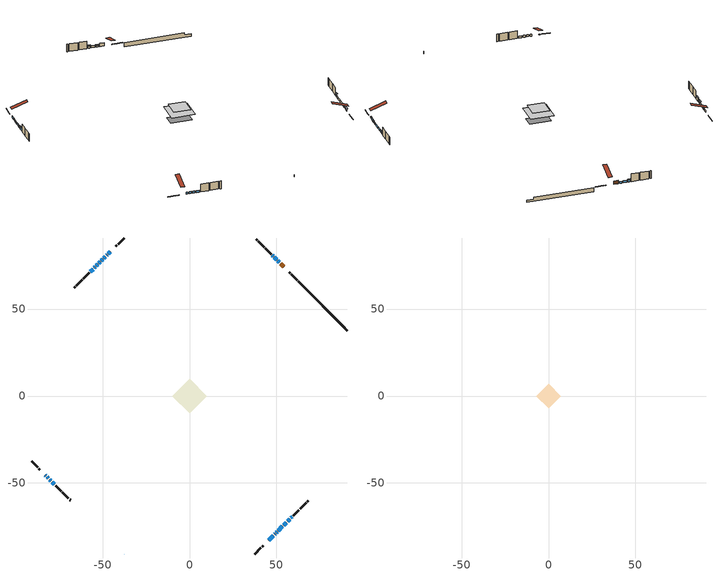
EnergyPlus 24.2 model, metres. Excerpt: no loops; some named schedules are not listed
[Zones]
conditioned space
 floor adiabatic (AdiabaticFloorConstruction): -9.98,0 0,9.98 9.98,0 0,-9.98 z2.7
 floor foundation (Slab1 construction): -7.06,2.15 -2.15,7.06 7.06,-2.15 2.15,-7.06 z-2.42
 wall outside (RimJoist1 construction): 37.64,-90.88 41.11,-87.42 / -90.88,-37.64 -87.42,-41.11 / -37.64,90.88 -41.11,87.42 / 61.99,66.54 58.53,70 z0.26:0.56
 wall outside (RimJoist3 construction): 41.77,-86.76 42.32,-86.2 / -86.76,-41.77 -86.2,-42.32 / -41.77,86.76 -42.32,86.2 / 57.87,70.66 57.31,71.21 z0.26:0.56
 wall outside (AdiabaticWallConstruction 1): 54.19,74.33 52.36,76.16 z0.26:2.29
 wall outside (AdiabaticWallConstruction): 45.44,-83.08 48.25,-80.28 / 48.9,-79.62 49.34,-79.19 / 49.99,-78.53 50.47,-78.05 / -45.44,83.08 -46.59,81.93 / -47.25,81.28 -47.68,80.84 / -48.34,80.19 -49.2,79.32 / 51.13,-77.4 53.49,-75.04 / -83.08,-45.44 -82.59,-45.93 / -81.94,-46.59 -81.13,-47.4 / -49.86,78.67 -50.67,77.86 / -51.32,77.2 -52.13,76.39 / -80.47,-48.05 -79.66,-48.86 / 54.14,-74.38 55.76,-72.77 / 56.42,-72.11 57.71,-70.82 / 50.19,78.34 48.84,79.68 / -79.01,-49.52 -77.66,-50.86 / -52.79,75.74 -53.65,74.87 / -54.31,74.22 -54.85,73.68 / -37.65,-90.88 -37.44,-90.88 z0.26:1.48; 51.71,76.82 50.84,77.68 z0.26:1.18; 48.18,80.34 47.54,80.99 / 58.37,-70.16 59.01,-69.51 z0.26:1.79; -55.5,73.02 -57.12,71.41 z0.26:2.09
 wall outside (Wall1 construction): 59.67,-68.86 62.95,-65.58 / -77,-51.52 -73.73,-54.8 / -57.78,70.75 -61.05,67.47 / 46.88,81.64 43.6,84.92 z0.26:5.14
 wall outside (Wall2 construction): 63.6,-64.92 67.03,-61.49 / -73.07,-55.45 -69.64,-58.88 / -61.71,66.82 -65.14,63.39 / 42.95,85.58 39.52,89.01 z0.26:5.14
 wall outside (Wall3 construction): 67.69,-60.84 68.25,-60.28 / -68.99,-59.54 -68.43,-60.1 / -65.79,62.73 -66.35,62.17 / 38.86,89.66 38.3,90.22 z0.26:5.14
 wall foundation (FoundationWall1 construction): 62.65,65.88,-2.42 62.65,65.88,0.26 88.06,40.47,0.26 88.06,40.47,-0.9 90.88,37.64,-0.9 90.88,37.64,-2.42
 window (WindowConstruction): 45.44,-83.08 48.25,-80.28 z0.26:1.48
 window (WindowConstruction 17): 48.9,-79.62 49.33,-79.19 z0.26:1.48
 window (WindowConstruction 18): 49.99,-78.53 50.47,-78.05 z0.26:1.48
 window (WindowConstruction 19): -45.44,83.08 -46.59,81.93 z0.26:1.48
 window (WindowConstruction 20): -47.25,81.28 -47.68,80.84 z0.26:1.48
 window (WindowConstruction 7): -48.34,80.19 -49.2,79.32 z0.26:1.48
 window (WindowConstruction 8): 51.13,-77.4 53.49,-75.04 z0.26:1.48
 window (WindowConstruction 9): -83.08,-45.44 -82.6,-45.93 z0.26:1.48
 window (WindowConstruction 10): -81.94,-46.59 -81.13,-47.39 z0.26:1.48
 window (WindowConstruction 11): -49.86,78.67 -50.67,77.86 z0.26:1.48
 window (WindowConstruction 12): -51.32,77.2 -52.13,76.39 z0.26:1.48
 window (WindowConstruction 13): -80.47,-48.05 -79.67,-48.86 z0.26:1.48
 window (WindowConstruction 14): 54.14,-74.38 55.76,-72.77 z0.26:1.48
 window (WindowConstruction 15): 56.42,-72.11 57.71,-70.82 z0.26:1.48
 window (WindowConstruction 1): 51.71,76.82 50.84,77.68 z0.26:1.17
 window (WindowConstruction 21): 50.19,78.34 48.84,79.68 z0.26:1.48
 window (WindowConstruction 22): -79.01,-49.52 -77.66,-50.86 z0.26:1.48
 window (WindowConstruction 2): 48.18,80.34 47.54,80.99 z0.26:1.78
 window (WindowConstruction 3): -52.79,75.74 -53.65,74.88 z0.26:1.48
 window (WindowConstruction 4): -54.31,74.22 -54.85,73.68 z0.26:1.48
 window (WindowConstruction 5): 58.37,-70.16 59.01,-69.51 z0.26:1.78
 window (WindowConstruction 6): -55.5,73.02 -57.12,71.41 z0.26:2.09
 window (WindowConstruction 16): -37.64,-90.88 -37.44,-90.88 z0.26:1.48
 door (Door): 54.19,74.34 52.36,76.16 z0.26:2.29
 ceiling adiabatic (AdiabaticFloorConstruction): 0,-9.98 9.98,0 0,9.98 -9.98,0 z2.7
attic - vented
 floor to conditioned space (Floor1 construction Reversed): -7.05,0 0,7.05 7.05,0 0,-7.05 z5.14
 roof outside (Roof1 construction): 44.79,-83.74,5.14 37.92,-76.87,8.38 36.11,-78.68,8.38 42.98,-85.55,5.14; -83.74,-44.79,5.14 -76.87,-37.92,8.38 -78.68,-36.11,8.38 -85.55,-42.98,5.14; -44.79,83.74,5.14 -37.92,76.87,8.38 -36.11,78.68,8.38 -42.98,85.55,5.14; 54.85,73.68,5.14 47.98,66.81,8.38 49.79,65,8.38 56.66,71.87,5.14
shading: 48.46,-80.07 45.23,-83.29 45.66,-83.72 48.89,-80.5 z1.78; 50.63,77.89 51.92,76.61 52.35,77.04 51.06,78.32 z1.47; 47.33,81.2 48.4,80.13 48.83,80.56 47.76,81.63 z2.08; -53.86,74.66 -52.58,75.95 -53.01,76.38 -54.29,75.1 z1.78; -55.06,73.47 -54.1,74.43 -54.53,74.86 -55.49,73.9 z1.78; 59.22,-69.3 58.16,-70.37 58.59,-70.8 59.66,-69.73 z2.08; -57.33,71.2 -55.29,73.23 -55.72,73.67 -57.76,71.63 z2.39
[Building]
Building 1: Terrain=Suburbs
[Site:Location]
Edmonton Intl AP_AB: Latitude {deg}=53.31; Longitude {deg}=-113.58; Time Zone {hr}=-7; Elevation {m}=723; Keep Site Location Information=Yes
[Site:GroundTemperature:Shallow]
-1.56185, -3.61833, -3.78302, -2.80711, 1.11059, 5.01004, 8.39065, 10.5322, 10.7141, 8.97234, 5.67794, 1.89811
[Site:WaterMainsTemperature]
Calculation Method=Schedule; Temperature Schedule=mains temperature schedule
[Material] Roughness=Rough; Thermal Absorptance=0.9
Name | Thickness {m} | Conductivity {W/m-K} | Density {kg/m3} | Specific Heat {J/kg-K} | Solar Absorptance | Visible Absorptance
asphalt or fiberglass shingles | 0.00635 | 0.162714 | 1121.4 | 1465.45 | 0.4 | 0.4
ceiling loosefill ins | 0.254 | 0.0480833 | 16.02 | 1046.75 | 0.7 | 0.7
ceiling stud and cavity | 0.1397 | 0.150831 | 65.682 | 1177.47 | 0.7 | 0.7
concrete 4.0 in. | 0.1016 | 1.803125 | 2242.8 | 837.4 | 0.7 | 0.7
concrete 8.0 in. | 0.2032 | 1.803125 | 2242.8 | 837.4 | 0.7 | 0.7
door material | 0.04445 | 0.053851 | 512.64 | 1214.23 | 0.7 | 0.7
exterior vertical ins | 0.0321948 | 0.029427 | 32.04 | 1214.23 | 0.7 | 0.7
floor covering | 0.0127 | 0.0433444 | 54.468 | 1339.84 | 0.6 | 0.6
floor rigid ins; wall rigid ins 1 | 0.512978 | 0.029427 | 32.04 | 1214.23 | 0.7 | 0.7
floor stud and cavity | 0.1397 | 1.75129 | 37.0049 | 1207.88 | 0.7 | 0.7
furniture material conditioned space 1 | 0.1524 | 0.115458 | 640.8 | 1214.23 | 0.6 | 0.6
gypsum board | 0.0127 | 0.160291 | 801 | 837.4 | 0.6 | 0.6
gypsum board 1 | 0.0127 | 0.160291 | 801 | 837.4 | 0.7 | 0.7
osb sheathing 0.5 in. | 0.0127 | 0.115458 | 512.64 | 1214.23 | 0.7 | 0.7
osb sheathing 0.75 in. | 0.01905 | 0.115458 | 512.64 | 1214.23 | 0.7 | 0.7
osb sheathing 2.0 in. | 0.0508 | 0.115458 | 512.64 | 1214.23 | 0.7 | 0.7
rim joist rigid ins; wall rigid ins | 0.051816 | 0.029427 | 32.04 | 1214.23 | 0.7 | 0.7
rim joist stud and cavity | 0.0508 | 0.041239 | 125.044 | 1163.47 | 0.6 | 0.6
rim joist stud and cavity 1 | 0.0508 | 0.042578 | 125.044 | 1163.47 | 0.6 | 0.6
wall stud and cavity | 0.1397 | 0.217369 | 139.0536 | 1170.24 | 0.7 | 0.7
wall stud and cavity 1 | 0.1397 | 0.209339 | 139.0536 | 1170.24 | 0.7 | 0.7
wall stud and cavity 2 | 0.1397 | 0.0789436 | 139.0536 | 1170.24 | 0.7 | 0.7
wall stud and cavity 3 | 0.0889 | 0.380278 | 52.3479 | 1209.89 | 0.7 | 0.7
wall stud and cavity 4 | 0.0889 | 0.391764 | 83.0341 | 1211.67 | 0.7 | 0.7
wood siding | 0.0254 | 0.102417 | 544.68 | 1172.36 | 0.4 | 0.4
wood siding 1; wood siding 2; wood siding 3 | 0.0254 | 0.102417 | 544.68 | 1172.36 | 0.7 | 0.7
[WindowMaterial:SimpleGlazingSystem]
Name | U-Factor {W/m2-K} | Solar Heat Gain Coefficient
WindowMaterial | 1.46152 | 0.53
WindowMaterial 1 | 1.56372 | 0.49
WindowMaterial 10 | 1.56031 | 0.49
WindowMaterial 11 | 1.43767 | 0.54
WindowMaterial 12 | 1.71021 | 0.45
WindowMaterial 13 | 2.08723 | 0.48
WindowMaterial 14 | 2.00093 | 0.54
WindowMaterial 15 | 2.17922 | 0.42
WindowMaterial 16 | 1.93733 | 0.59
WindowMaterial 17 | 2.0543 | 0.51
WindowMaterial 18 | 2.07588 | 0.51
WindowMaterial 2 | 1.53703 | 0.5
WindowMaterial 3 | 1.516026 | 0.51
WindowMaterial 4 | 1.60176 | 0.47
WindowMaterial 5 | 1.428017 | 0.56
WindowMaterial 6 | 1.39736 | 0.56
WindowMaterial 7 | 1.40417 | 0.55
WindowMaterial 8 | 1.60233 | 0.49
WindowMaterial 9 | 1.44335 | 0.55
[Construction]
AdiabaticFloorConstruction: floor stud and cavity, floor rigid ins, osb sheathing 0.75 in., floor covering
AdiabaticWallConstruction: wood siding 2, wall rigid ins 1, wall stud and cavity 3, gypsum board
AdiabaticWallConstruction 1: wood siding 3, wall rigid ins 1, wall stud and cavity 3, gypsum board
Door: door material
Floor1 construction Reversed: gypsum board, ceiling stud and cavity, ceiling loosefill ins
FoundationWall1 construction: concrete 8.0 in., gypsum board 1
furniture construction conditioned space 1: furniture material conditioned space 1
PartitionWallConstruction: gypsum board, wall stud and cavity 4, gypsum board
RimJoist1 construction: wood siding 1, rim joist rigid ins, osb sheathing 2.0 in., rim joist stud and cavity
RimJoist3 construction: wood siding 1, rim joist rigid ins, osb sheathing 2.0 in., rim joist stud and cavity 1
Roof1 construction: asphalt or fiberglass shingles
Slab1 construction: concrete 4.0 in.
Wall1 construction: wood siding, wall rigid ins, osb sheathing 0.5 in., wall stud and cavity, gypsum board
Wall2 construction: wood siding, wall rigid ins, osb sheathing 0.5 in., wall stud and cavity 1, gypsum board
Wall3 construction: wood siding, osb sheathing 0.5 in., wall stud and cavity 2, gypsum board
WindowConstruction: WindowMaterial
WindowConstruction 1: WindowMaterial 1
WindowConstruction 10; WindowConstruction 12: WindowMaterial 9
WindowConstruction 11; WindowConstruction 13: WindowMaterial 10
WindowConstruction 14: WindowMaterial 11
WindowConstruction 15: WindowMaterial 12
WindowConstruction 16: WindowMaterial 13
WindowConstruction 17: WindowMaterial 14
WindowConstruction 18: WindowMaterial 15
WindowConstruction 19: WindowMaterial 16
WindowConstruction 2: WindowMaterial 2
WindowConstruction 20: WindowMaterial 17
WindowConstruction 21; WindowConstruction 22: WindowMaterial 18
WindowConstruction 3; WindowConstruction 7: WindowMaterial 3
WindowConstruction 4: WindowMaterial 4
WindowConstruction 5: WindowMaterial 5
WindowConstruction 6: WindowMaterial 6
WindowConstruction 8: WindowMaterial 7
WindowConstruction 9: WindowMaterial 8
[Zone] Multiplier=1; Part of Total Floor Area=Yes
Name | Volume {m3}
attic - vented | 52.3098
conditioned space | 822.2
[Space]
Name | Zone | Volume {m3}
attic - vented 1 | attic - vented | 52.3098
conditioned space 1 | conditioned space | 822.2
[ZoneInfiltration:EffectiveLeakageArea]
infil attic - vented 1: Zone or Space=attic - vented 1; Schedule=Always On Discrete; Effective Air Leakage Area {cm2}=3460.87; Stack Coefficient=0.000225203; Wind Coefficient=1.01393e-05
[ZoneMixing]
whole house fan mix: Zone or Space=attic - vented; Schedule=Always On Continuous; Design Flow Rate Calculation Method=Flow/Zone; Design Flow Rate {m3/s}=0; Source Zone or Space=conditioned space
[SurfaceProperty:ExposedFoundationPerimeter]
Slab1: Exposed Perimeter Calculation Method=TotalExposedPerimeter; Total Exposed Perimeter {m}=39.929
[InternalMass] Zone or ZoneList=conditioned space; Space or SpaceList=conditioned space 1
Name | Construction | Surface Area {m2}
furniture mass conditioned space 1 | furniture construction conditioned space 1 | 115.76
partition wall mass | PartitionWallConstruction | 289.4
[Lights]
interior lighting: Zone or ZoneList or Space or SpaceList=conditioned space 1; Schedule=interior lighting schedule; Design Level Calculation Method=LightingLevel; Lighting Level {W}=343.2; Return Air Fraction=0; Fraction Radiant=0.6; Fraction Visible=0.2; Fraction Replaceable=1
[People]
occupants: Zone or ZoneList or Space or SpaceList=conditioned space 1; Number of People Schedule=occupants schedule; Number of People Calculation Method=People; Number of People=3; Fraction Radiant=0.314171; Sensible Heat Fraction=0.56303; Activity Level Schedule=occupants activity schedule; Carbon Dioxide Generation Rate {m3/s-W}=0; Enable ASHRAE 55 Comfort Warnings=No; Mean Radiant Temperature Calculation Type=EnclosureAveraged
[ElectricEquipment] Zone or ZoneList or Space or SpaceList=conditioned space 1; Design Level Calculation Method=EquipmentLevel
Name | Schedule | Design Level {W} | Fraction Latent | Fraction Radiant | Fraction Lost
clothes dryer | clothes dryer schedule | 140.772 | 0.015 | 0.081 | 0.85
clothes washer | clothes washer schedule | 32.1985 | 0.03 | 0.162 | 0.7
cooking range | cooking range schedule | 215.147 | 0.08 | 0.432 | 0.2
dishwasher | dishwasher schedule | 66.8632 | 0.3 | 0.18 | 0.4
fridge | fridge schedule | 72.9452 | 0 | 0.6 | 0
mech vent house fan | mech vent house fan schedule | 64.85 | 0 | 0 | 0.5
mech vent house fan cfis | mech vent house fan cfis schedule | 0 | 0 | 0 | 0
misc plug loads | misc plug loads schedule | 494.7 | 0.045 | 0.513 | 0.1
whole house fan | Always On Discrete | 0 | 0 | 0 | 1
[OtherEquipment] Zone or ZoneList or Space or SpaceList=conditioned space 1; Design Level Calculation Method=EquipmentLevel
Name | Fuel Type | Schedule | Design Level {W} | Fraction Latent | Fraction Radiant | Fraction Lost
clothes dryer 1 | Electricity | clothes dryer schedule | 0 | 0.015 | 0.081 | 0.85
cooking range 1 | Electricity | cooking range schedule | 0 | 0.08 | 0.432 | 0.2
general water use latent | None | general water use schedule | 62.594 | 1 | 0 | 0
general water use sensible | None | general water use schedule | -61.6891 | 0 | 0.6 | 0
mech vent house fan latent load | None | Always On Discrete | 0 | 1 | 0 | 0
mech vent house fan sensible load | None | Always On Discrete | 0 | 0 | 0 | 0
water heater energy adjustment1 | NaturalGas | Always On Discrete | 0.01 | 0 | 0 | 1
[ZoneInfiltration:DesignFlowRate] Zone or ZoneList or Space or SpaceList=conditioned space 1; Schedule=Always On Discrete; Design Flow Rate Calculation Method=Flow/Zone; Design Flow Rate {m3/s}=0
infil flow; natural vent flow; whole house fan flow
[Foundation:Kiva]
Foundation Kiva 1: Initial Indoor Air Temperature {C}=18; Wall Height Above Grade {m}=0.260025; Wall Depth Below Slab {m}=0.2032; Custom Block Material Name 1=exterior vertical ins; Custom Block Depth 1 {m}=2.68001; Custom Block X Position 1 {m}=0.2159; Custom Block Z Position 1 {m}=0
[Foundation:Kiva:Settings]
Soil Conductivity {W/m-K}=0.849921; Soil Density {kg/m3}=1842.3; Soil Specific Heat {J/kg-K}=418.7; Ground Solar Absorptivity=0.9; Ground Thermal Absorptivity=0.9; Ground Surface Roughness {m}=0.03; Far-Field Width {m}=40; Deep-Ground Boundary Condition=ZeroFlux; Deep-Ground Depth {m}=40; Minimum Cell Dimension {m}=0.2; Maximum Cell Growth Coefficient=3; Simulation Timestep=Timestep
[Exterior:Lights]
exterior lighting: Schedule=exterior lighting schedule; Design Level {W}=75.6
[Schedule:Constant]
Name | Hourly Value
Always On Continuous; mech vent house fan schedule; mech vent house fan cfis schedule; Always On Discrete | 1
occupants activity schedule | 117.228
fridge schedule | 0
[Schedule:Week:Daily]
interior lighting schedule Week Rule - Jan1-Jan27: interior lighting schedule day, interior lighting schedule day, interior lighting schedule day, interior lighting schedule day, interior lighting schedule day, interior lighting schedule day, interior lighting schedule day, interior lighting schedule default day, interior lighting schedule default day, interior lighting schedule default day, interior lighting schedule default day, interior lighting schedule default day
interior lighting schedule Week Rule - Jan28-Feb3: interior lighting schedule day, interior lighting schedule day, interior lighting schedule day, interior lighting schedule day, interior lighting schedule day 1, interior lighting schedule day 1, interior lighting schedule day 1, interior lighting schedule default day, interior lighting schedule default day, interior lighting schedule default day, interior lighting schedule default day, interior lighting schedule default day
interior lighting schedule Week Rule - Feb4-Feb24: interior lighting schedule day 1, interior lighting schedule day 1, interior lighting schedule day 1, interior lighting schedule day 1, interior lighting schedule day 1, interior lighting schedule day 1, interior lighting schedule day 1, interior lighting schedule default day, interior lighting schedule default day, interior lighting schedule default day, interior lighting schedule default day, interior lighting schedule default day
interior lighting schedule Week Rule - Feb25-Mar3: interior lighting schedule day 1, interior lighting schedule day 1, interior lighting schedule day 1, interior lighting schedule day 1, interior lighting schedule day 2, interior lighting schedule day 2, interior lighting schedule day 2, interior lighting schedule default day, interior lighting schedule default day, interior lighting schedule default day, interior lighting schedule default day, interior lighting schedule default day
interior lighting schedule Week Rule - Mar4-Mar31: interior lighting schedule day 2, interior lighting schedule day 2, interior lighting schedule day 2, interior lighting schedule day 2, interior lighting schedule day 2, interior lighting schedule day 2, interior lighting schedule day 2, interior lighting schedule default day, interior lighting schedule default day, interior lighting schedule default day, interior lighting schedule default day, interior lighting schedule default day
interior lighting schedule Week Rule - Apr1-Apr28: interior lighting schedule day 3, interior lighting schedule day 3, interior lighting schedule day 3, interior lighting schedule day 3, interior lighting schedule day 3, interior lighting schedule day 3, interior lighting schedule day 3, interior lighting schedule default day, interior lighting schedule default day, interior lighting schedule default day, interior lighting schedule default day, interior lighting schedule default day
interior lighting schedule Week Rule - Apr29-May5: interior lighting schedule day 3, interior lighting schedule day 3, interior lighting schedule day 4, interior lighting schedule day 4, interior lighting schedule day 4, interior lighting schedule day 4, interior lighting schedule day 4, interior lighting schedule default day, interior lighting schedule default day, interior lighting schedule default day, interior lighting schedule default day, interior lighting schedule default day
interior lighting schedule Week Rule - May6-May26: interior lighting schedule day 4, interior lighting schedule day 4, interior lighting schedule day 4, interior lighting schedule day 4, interior lighting schedule day 4, interior lighting schedule day 4, interior lighting schedule day 4, interior lighting schedule default day, interior lighting schedule default day, interior lighting schedule default day, interior lighting schedule default day, interior lighting schedule default day
interior lighting schedule Week Rule - May27-Jun2: interior lighting schedule day 4, interior lighting schedule day 4, interior lighting schedule day 4, interior lighting schedule day 4, interior lighting schedule day 4, interior lighting schedule day 5, interior lighting schedule day 5, interior lighting schedule default day, interior lighting schedule default day, interior lighting schedule default day, interior lighting schedule default day, interior lighting schedule default day
interior lighting schedule Week Rule - Jun3-Jun30: interior lighting schedule day 5, interior lighting schedule day 5, interior lighting schedule day 5, interior lighting schedule day 5, interior lighting schedule day 5, interior lighting schedule day 5, interior lighting schedule day 5, interior lighting schedule default day, interior lighting schedule default day, interior lighting schedule default day, interior lighting schedule default day, interior lighting schedule default day
interior lighting schedule Week Rule - Jul1-Jul28: interior lighting schedule day 6, interior lighting schedule day 6, interior lighting schedule day 6, interior lighting schedule day 6, interior lighting schedule day 6, interior lighting schedule day 6, interior lighting schedule day 6, interior lighting schedule default day, interior lighting schedule default day, interior lighting schedule default day, interior lighting schedule default day, interior lighting schedule default day
interior lighting schedule Week Rule - Jul29-Aug4: interior lighting schedule day 6, interior lighting schedule day 6, interior lighting schedule day 6, interior lighting schedule day 7, interior lighting schedule day 7, interior lighting schedule day 7, interior lighting schedule day 7, interior lighting schedule default day, interior lighting schedule default day, interior lighting schedule default day, interior lighting schedule default day, interior lighting schedule default day
interior lighting schedule Week Rule - Aug5-Aug25: interior lighting schedule day 7, interior lighting schedule day 7, interior lighting schedule day 7, interior lighting schedule day 7, interior lighting schedule day 7, interior lighting schedule day 7, interior lighting schedule day 7, interior lighting schedule default day, interior lighting schedule default day, interior lighting schedule default day, interior lighting schedule default day, interior lighting schedule default day
interior lighting schedule Week Rule - Aug26-Sep1: interior lighting schedule day 7, interior lighting schedule day 7, interior lighting schedule day 7, interior lighting schedule day 7, interior lighting schedule day 7, interior lighting schedule day 7, interior lighting schedule day 8, interior lighting schedule default day, interior lighting schedule default day, interior lighting schedule default day, interior lighting schedule default day, interior lighting schedule default day
interior lighting schedule Week Rule - Sep2-Sep29: interior lighting schedule day 8, interior lighting schedule day 8, interior lighting schedule day 8, interior lighting schedule day 8, interior lighting schedule day 8, interior lighting schedule day 8, interior lighting schedule day 8, interior lighting schedule default day, interior lighting schedule default day, interior lighting schedule default day, interior lighting schedule default day, interior lighting schedule default day
interior lighting schedule Week Rule - Sep30-Oct6: interior lighting schedule day 8, interior lighting schedule day 9, interior lighting schedule day 9, interior lighting schedule day 9, interior lighting schedule day 9, interior lighting schedule day 9, interior lighting schedule day 9, interior lighting schedule default day, interior lighting schedule default day, interior lighting schedule default day, interior lighting schedule default day, interior lighting schedule default day
interior lighting schedule Week Rule - Oct7-Oct27: interior lighting schedule day 9, interior lighting schedule day 9, interior lighting schedule day 9, interior lighting schedule day 9, interior lighting schedule day 9, interior lighting schedule day 9, interior lighting schedule day 9, interior lighting schedule default day, interior lighting schedule default day, interior lighting schedule default day, interior lighting schedule default day, interior lighting schedule default day
interior lighting schedule Week Rule - Oct28-Nov3: interior lighting schedule day 9, interior lighting schedule day 9, interior lighting schedule day 9, interior lighting schedule day 9, interior lighting schedule day 10, interior lighting schedule day 10, interior lighting schedule day 10, interior lighting schedule default day, interior lighting schedule default day, interior lighting schedule default day, interior lighting schedule default day, interior lighting schedule default day
interior lighting schedule Week Rule - Nov4-Nov24: interior lighting schedule day 10, interior lighting schedule day 10, interior lighting schedule day 10, interior lighting schedule day 10, interior lighting schedule day 10, interior lighting schedule day 10, interior lighting schedule day 10, interior lighting schedule default day, interior lighting schedule default day, interior lighting schedule default day, interior lighting schedule default day, interior lighting schedule default day
interior lighting schedule Week Rule - Nov25-Dec1: interior lighting schedule day 10, interior lighting schedule day 10, interior lighting schedule day 10, interior lighting schedule day 10, interior lighting schedule day 10, interior lighting schedule day 10, interior lighting schedule day 11, interior lighting schedule default day, interior lighting schedule default day, interior lighting schedule default day, interior lighting schedule default day, interior lighting schedule default day
interior lighting schedule Week Rule - Dec2-Dec31: interior lighting schedule day 11, interior lighting schedule day 11, interior lighting schedule day 11, interior lighting schedule day 11, interior lighting schedule day 11, interior lighting schedule day 11, interior lighting schedule day 11, interior lighting schedule default day, interior lighting schedule default day, interior lighting schedule default day, interior lighting schedule default day, interior lighting schedule default day
occupants schedule Week Rule - Jan1-Dec31: occupants schedule day, occupants schedule day, occupants schedule day, occupants schedule day, occupants schedule day, occupants schedule day, occupants schedule day, occupants schedule default day, occupants schedule default day, occupants schedule default day, occupants schedule default day, occupants schedule default day
clothes dryer schedule Week Rule - Jan1-Dec31: clothes dryer schedule day, clothes dryer schedule day, clothes dryer schedule day, clothes dryer schedule day, clothes dryer schedule day, clothes dryer schedule day, clothes dryer schedule day, clothes dryer schedule default day, clothes dryer schedule default day, clothes dryer schedule default day, clothes dryer schedule default day, clothes dryer schedule default day
clothes washer schedule Week Rule - Jan1-Dec31: clothes washer schedule day, clothes washer schedule day, clothes washer schedule day, clothes washer schedule day, clothes washer schedule day, clothes washer schedule day, clothes washer schedule day, clothes washer schedule default day, clothes washer schedule default day, clothes washer schedule default day, clothes washer schedule default day, clothes washer schedule default day
cooking range schedule Week Rule - Jan1-Dec31: cooking range schedule day, cooking range schedule day, cooking range schedule day, cooking range schedule day, cooking range schedule day, cooking range schedule day, cooking range schedule day, cooking range schedule default day, cooking range schedule default day, cooking range schedule default day, cooking range schedule default day, cooking range schedule default day
dishwasher schedule Week Rule - Jan1-Dec31: dishwasher schedule day, dishwasher schedule day, dishwasher schedule day, dishwasher schedule day, dishwasher schedule day, dishwasher schedule day, dishwasher schedule day, dishwasher schedule default day, dishwasher schedule default day, dishwasher schedule default day, dishwasher schedule default day, dishwasher schedule default day
misc plug loads schedule Week Rule - Jan1-Dec31: misc plug loads schedule day, misc plug loads schedule day, misc plug loads schedule day, misc plug loads schedule day, misc plug loads schedule day, misc plug loads schedule day, misc plug loads schedule day, misc plug loads schedule default day, misc plug loads schedule default day, misc plug loads schedule default day, misc plug loads schedule default day, misc plug loads schedule default day
general water use schedule Week Rule - Jan1-Dec31: general water use schedule day, general water use schedule day, general water use schedule day, general water use schedule day, general water use schedule day, general water use schedule day, general water use schedule day, general water use schedule default day, general water use schedule default day, general water use schedule default day, general water use schedule default day, general water use schedule default day
exterior lighting schedule Week Rule - Jan1-Jan27: exterior lighting schedule day, exterior lighting schedule day, exterior lighting schedule day, exterior lighting schedule day, exterior lighting schedule day, exterior lighting schedule day, exterior lighting schedule day, exterior lighting schedule default day, exterior lighting schedule default day, exterior lighting schedule default day, exterior lighting schedule default day, exterior lighting schedule default day
exterior lighting schedule Week Rule - Jan28-Feb3: exterior lighting schedule day, exterior lighting schedule day, exterior lighting schedule day, exterior lighting schedule day, exterior lighting schedule day 1, exterior lighting schedule day 1, exterior lighting schedule day 1, exterior lighting schedule default day, exterior lighting schedule default day, exterior lighting schedule default day, exterior lighting schedule default day, exterior lighting schedule default day
exterior lighting schedule Week Rule - Feb4-Feb24: exterior lighting schedule day 1, exterior lighting schedule day 1, exterior lighting schedule day 1, exterior lighting schedule day 1, exterior lighting schedule day 1, exterior lighting schedule day 1, exterior lighting schedule day 1, exterior lighting schedule default day, exterior lighting schedule default day, exterior lighting schedule default day, exterior lighting schedule default day, exterior lighting schedule default day
exterior lighting schedule Week Rule - Feb25-Mar3: exterior lighting schedule day 1, exterior lighting schedule day 1, exterior lighting schedule day 1, exterior lighting schedule day 1, exterior lighting schedule day 2, exterior lighting schedule day 2, exterior lighting schedule day 2, exterior lighting schedule default day, exterior lighting schedule default day, exterior lighting schedule default day, exterior lighting schedule default day, exterior lighting schedule default day
exterior lighting schedule Week Rule - Mar4-Mar31: exterior lighting schedule day 2, exterior lighting schedule day 2, exterior lighting schedule day 2, exterior lighting schedule day 2, exterior lighting schedule day 2, exterior lighting schedule day 2, exterior lighting schedule day 2, exterior lighting schedule default day, exterior lighting schedule default day, exterior lighting schedule default day, exterior lighting schedule default day, exterior lighting schedule default day
exterior lighting schedule Week Rule - Apr1-Apr28: exterior lighting schedule day 3, exterior lighting schedule day 3, exterior lighting schedule day 3, exterior lighting schedule day 3, exterior lighting schedule day 3, exterior lighting schedule day 3, exterior lighting schedule day 3, exterior lighting schedule default day, exterior lighting schedule default day, exterior lighting schedule default day, exterior lighting schedule default day, exterior lighting schedule default day
exterior lighting schedule Week Rule - Apr29-May5: exterior lighting schedule day 3, exterior lighting schedule day 3, exterior lighting schedule day 4, exterior lighting schedule day 4, exterior lighting schedule day 4, exterior lighting schedule day 4, exterior lighting schedule day 4, exterior lighting schedule default day, exterior lighting schedule default day, exterior lighting schedule default day, exterior lighting schedule default day, exterior lighting schedule default day
exterior lighting schedule Week Rule - May6-May26: exterior lighting schedule day 4, exterior lighting schedule day 4, exterior lighting schedule day 4, exterior lighting schedule day 4, exterior lighting schedule day 4, exterior lighting schedule day 4, exterior lighting schedule day 4, exterior lighting schedule default day, exterior lighting schedule default day, exterior lighting schedule default day, exterior lighting schedule default day, exterior lighting schedule default day
exterior lighting schedule Week Rule - May27-Jun2: exterior lighting schedule day 4, exterior lighting schedule day 4, exterior lighting schedule day 4, exterior lighting schedule day 4, exterior lighting schedule day 4, exterior lighting schedule day 5, exterior lighting schedule day 5, exterior lighting schedule default day, exterior lighting schedule default day, exterior lighting schedule default day, exterior lighting schedule default day, exterior lighting schedule default day
exterior lighting schedule Week Rule - Jun3-Jun30: exterior lighting schedule day 5, exterior lighting schedule day 5, exterior lighting schedule day 5, exterior lighting schedule day 5, exterior lighting schedule day 5, exterior lighting schedule day 5, exterior lighting schedule day 5, exterior lighting schedule default day, exterior lighting schedule default day, exterior lighting schedule default day, exterior lighting schedule default day, exterior lighting schedule default day
exterior lighting schedule Week Rule - Jul1-Jul28: exterior lighting schedule day 6, exterior lighting schedule day 6, exterior lighting schedule day 6, exterior lighting schedule day 6, exterior lighting schedule day 6, exterior lighting schedule day 6, exterior lighting schedule day 6, exterior lighting schedule default day, exterior lighting schedule default day, exterior lighting schedule default day, exterior lighting schedule default day, exterior lighting schedule default day
exterior lighting schedule Week Rule - Jul29-Aug4: exterior lighting schedule day 6, exterior lighting schedule day 6, exterior lighting schedule day 6, exterior lighting schedule day 7, exterior lighting schedule day 7, exterior lighting schedule day 7, exterior lighting schedule day 7, exterior lighting schedule default day, exterior lighting schedule default day, exterior lighting schedule default day, exterior lighting schedule default day, exterior lighting schedule default day
exterior lighting schedule Week Rule - Aug5-Aug25: exterior lighting schedule day 7, exterior lighting schedule day 7, exterior lighting schedule day 7, exterior lighting schedule day 7, exterior lighting schedule day 7, exterior lighting schedule day 7, exterior lighting schedule day 7, exterior lighting schedule default day, exterior lighting schedule default day, exterior lighting schedule default day, exterior lighting schedule default day, exterior lighting schedule default day
exterior lighting schedule Week Rule - Aug26-Sep1: exterior lighting schedule day 7, exterior lighting schedule day 7, exterior lighting schedule day 7, exterior lighting schedule day 7, exterior lighting schedule day 7, exterior lighting schedule day 7, exterior lighting schedule day 8, exterior lighting schedule default day, exterior lighting schedule default day, exterior lighting schedule default day, exterior lighting schedule default day, exterior lighting schedule default day
exterior lighting schedule Week Rule - Sep2-Sep29: exterior lighting schedule day 8, exterior lighting schedule day 8, exterior lighting schedule day 8, exterior lighting schedule day 8, exterior lighting schedule day 8, exterior lighting schedule day 8, exterior lighting schedule day 8, exterior lighting schedule default day, exterior lighting schedule default day, exterior lighting schedule default day, exterior lighting schedule default day, exterior lighting schedule default day
exterior lighting schedule Week Rule - Sep30-Oct6: exterior lighting schedule day 8, exterior lighting schedule day 9, exterior lighting schedule day 9, exterior lighting schedule day 9, exterior lighting schedule day 9, exterior lighting schedule day 9, exterior lighting schedule day 9, exterior lighting schedule default day, exterior lighting schedule default day, exterior lighting schedule default day, exterior lighting schedule default day, exterior lighting schedule default day
[Schedule:Year]
interior lighting schedule: interior lighting schedule Week Rule - Jan1-Jan27, 1, 1, 1, 27, interior lighting schedule Week Rule - Jan28-Feb3, 1, 28, 2, 3, interior lighting schedule Week Rule - Feb4-Feb24, 2, 4, 2, 24, interior lighting schedule Week Rule - Feb25-Mar3, 2, 25, 3, 3, interior lighting schedule Week Rule - Mar4-Mar31, 3, 4, 3, 31, interior lighting schedule Week Rule - Apr1-Apr28, 4, 1, 4, 28, interior lighting schedule Week Rule - Apr29-May5, 4, 29, 5, 5, interior lighting schedule Week Rule - May6-May26, 5, 6, 5, 26, interior lighting schedule Week Rule - May27-Jun2, 5, 27, 6, 2, interior lighting schedule Week Rule - Jun3-Jun30, 6, 3, 6, 30, interior lighting schedule Week Rule - Jul1-Jul28, 7, 1, 7, 28, interior lighting schedule Week Rule - Jul29-Aug4, 7, 29, 8, 4, interior lighting schedule Week Rule - Aug5-Aug25, 8, 5, 8, 25, interior lighting schedule Week Rule - Aug26-Sep1, 8, 26, 9, 1, interior lighting schedule Week Rule - Sep2-Sep29, 9, 2, 9, 29, interior lighting schedule Week Rule - Sep30-Oct6, 9, 30, 10, 6, interior lighting schedule Week Rule - Oct7-Oct27, 10, 7, 10, 27, interior lighting schedule Week Rule - Oct28-Nov3, 10, 28, 11, 3, interior lighting schedule Week Rule - Nov4-Nov24, 11, 4, 11, 24, interior lighting schedule Week Rule - Nov25-Dec1, 11, 25, 12, 1, interior lighting schedule Week Rule - Dec2-Dec31, 12, 2, 12, 31
occupants schedule: occupants schedule Week Rule - Jan1-Dec31, 1, 1, 12, 31
clothes dryer schedule: clothes dryer schedule Week Rule - Jan1-Dec31, 1, 1, 12, 31
clothes washer schedule: clothes washer schedule Week Rule - Jan1-Dec31, 1, 1, 12, 31
cooking range schedule: cooking range schedule Week Rule - Jan1-Dec31, 1, 1, 12, 31
dishwasher schedule: dishwasher schedule Week Rule - Jan1-Dec31, 1, 1, 12, 31
misc plug loads schedule: misc plug loads schedule Week Rule - Jan1-Dec31, 1, 1, 12, 31
general water use schedule: general water use schedule Week Rule - Jan1-Dec31, 1, 1, 12, 31
exterior lighting schedule: exterior lighting schedule Week Rule - Jan1-Jan27, 1, 1, 1, 27, exterior lighting schedule Week Rule - Jan28-Feb3, 1, 28, 2, 3, exterior lighting schedule Week Rule - Feb4-Feb24, 2, 4, 2, 24, exterior lighting schedule Week Rule - Feb25-Mar3, 2, 25, 3, 3, exterior lighting schedule Week Rule - Mar4-Mar31, 3, 4, 3, 31, exterior lighting schedule Week Rule - Apr1-Apr28, 4, 1, 4, 28, exterior lighting schedule Week Rule - Apr29-May5, 4, 29, 5, 5, exterior lighting schedule Week Rule - May6-May26, 5, 6, 5, 26, exterior lighting schedule Week Rule - May27-Jun2, 5, 27, 6, 2, exterior lighting schedule Week Rule - Jun3-Jun30, 6, 3, 6, 30, exterior lighting schedule Week Rule - Jul1-Jul28, 7, 1, 7, 28, exterior lighting schedule Week Rule - Jul29-Aug4, 7, 29, 8, 4, exterior lighting schedule Week Rule - Aug5-Aug25, 8, 5, 8, 25, exterior lighting schedule Week Rule - Aug26-Sep1, 8, 26, 9, 1, exterior lighting schedule Week Rule - Sep2-Sep29, 9, 2, 9, 29, exterior lighting schedule Week Rule - Sep30-Oct6, 9, 30, 10, 6, exterior lighting schedule Week Rule - Oct7-Oct27, 10, 7, 10, 27, exterior lighting schedule Week Rule - Oct28-Nov3, 10, 28, 11, 3, exterior lighting schedule Week Rule - Nov4-Nov24, 11, 4, 11, 24, exterior lighting schedule Week Rule - Nov25-Dec1, 11, 25, 12, 1, exterior lighting schedule Week Rule - Dec2-Dec31, 12, 2, 12, 31
[Schedule:Compact]
mains temperature schedule: Through: 01/01, For: AllDays, Until: 24:00, 3.97167, Through: 01/02, For: AllDays, Until: 24:00, 3.90778, Through: 01/03, For: AllDays, Until: 24:00, 3.84556, Through: 01/04, For: AllDays, Until: 24:00, 3.78389, Through: 01/05, For: AllDays, Until: 24:00, 3.72278, Through: 01/06, For: AllDays, Until: 24:00, 3.66278, Through: 01/07, For: AllDays, Until: 24:00, 3.60389, Through: 01/08, For: AllDays, Until: 24:00, 3.54556, Through: 01/09, For: AllDays, Until: 24:00, 3.48833, Through: 01/10, For: AllDays, Until: 24:00, 3.43167, Through: 01/11, For: AllDays, Until: 24:00, 3.37611, Through: 01/12, For: AllDays, Until: 24:00, 3.32167, Through: 01/13, For: AllDays, Until: 24:00, 3.26833, Through: 01/14, For: AllDays, Until: 24:00, 3.21556, Through: 01/15, For: AllDays, Until: 24:00, 3.16444, Through: 01/16, For: AllDays, Until: 24:00, 3.11389, Through: 01/17, For: AllDays, Until: 24:00, 3.06444, Through: 01/18, For: AllDays, Until: 24:00, 3.01611, Through: 01/19, For: AllDays, Until: 24:00, 2.96889, Through: 01/20, For: AllDays, Until: 24:00, 2.92278, Through: 01/21, For: AllDays, Until: 24:00, 2.87722, Through: 01/22, For: AllDays, Until: 24:00, 2.83333, Through: 01/23, For: AllDays, Until: 24:00, 2.79056, Through: 01/24, For: AllDays, Until: 24:00, 2.74889, Through: 01/25, For: AllDays, Until: 24:00, 2.70833, Through: 01/26, For: AllDays, Until: 24:00, 2.66889, Through: 01/27, For: AllDays, Until: 24:00, 2.63056, Through: 01/28, For: AllDays, Until: 24:00, 2.59333, Through: 01/29, For: AllDays, Until: 24:00, 2.55778, Through: 01/30, For: AllDays, Until: 24:00, 2.52278, Through: 01/31, For: AllDays, Until: 24:00, 2.48944, Through: 02/01, For: AllDays, Until: 24:00, 2.45722, Through: 02/02, For: AllDays, Until: 24:00, 2.42611, Through: 02/03, For: AllDays, Until: 24:00, 2.39667, Through: 02/04, For: AllDays, Until: 24:00, 2.36833, Through: 02/05, For: AllDays, Until: 24:00, 2.34111, Through: 02/06, For: AllDays, Until: 24:00, 2.315, Through: 02/07, For: AllDays, Until: 24:00, 2.29056, Through: 02/08, For: AllDays, Until: 24:00, 2.26722, Through: 02/09, For: AllDays, Until: 24:00, 2.245, Through: 02/10, For: AllDays, Until: 24:00, 2.22444, Through: 02/11, For: AllDays, Until: 24:00, 2.20444, Through: 02/12, For: AllDays, Until: 24:00, 2.18667, Through: 02/13, For: AllDays, Until: 24:00, 2.17, Through: 02/14, For: AllDays, Until: 24:00, 2.15444, Through: 02/15, For: AllDays, Until: 24:00, 2.14, Through: 02/16, For: AllDays, Until: 24:00, 2.12722, Through: 02/17, For: AllDays, Until: 24:00, 2.11556, Through: 02/18, For: AllDays, Until: 24:00, 2.10556, Through: 02/19, For: AllDays, Until: 24:00, 2.09667, Through: 02/20, For: AllDays, Until: 24:00, 2.08889, Through: 02/21, For: AllDays, Until: 24:00, 2.08278, Through: 02/22, For: AllDays, Until: 24:00, 2.07833, Through: 02/23, For: AllDays, Until: 24:00, 2.07444, Through: 02/24, For: AllDays, Until: 24:00, 2.07278, Through: 02/25, For: AllDays, Until: 24:00, 2.07167, Through: 02/26, For: AllDays, Until: 24:00, 2.07222, Through: 02/27, For: AllDays, Until: 24:00, 2.07444, Through: 02/28, For: AllDays, Until: 24:00, 2.07778, Through: 03/01, For: AllDays, Until: 24:00, 2.08222, Through: 03/02, For: AllDays, Until: 24:00, 2.08833, Through: 03/03, For: AllDays, Until: 24:00, 2.09556, Through: 03/04, For: AllDays, Until: 24:00, 2.10444, Through: 03/05, For: AllDays, Until: 24:00, 2.11444, Through: 03/06, For: AllDays, Until: 24:00, 2.12556, Through: 03/07, For: AllDays, Until: 24:00, 2.13833, Through: 03/08, For: AllDays, Until: 24:00, 2.15278, Through: 03/09, For: AllDays, Until: 24:00, 2.16778, Through: 03/10, For: AllDays, Until: 24:00, 2.18444, Through: 03/11, For: AllDays, Until: 24:00, 2.20278, Through: 03/12, For: AllDays, Until: 24:00, 2.22167, Through: 03/13, For: AllDays, Until: 24:00, 2.24278, Through: 03/14, For: AllDays, Until: 24:00, 2.26444, Through: 03/15, For: AllDays, Until: 24:00, 2.28778, Through: 03/16, For: AllDays, Until: 24:00, 2.31222, Through: 03/17, For: AllDays, Until: 24:00, 2.33778, Through: 03/18, For: AllDays, Until: 24:00, 2.365, Through: 03/19, For: AllDays, Until: 24:00, 2.39333, Through: 03/20, For: AllDays, Until: 24:00, 2.42278, Through: 03/21, For: AllDays, Until: 24:00, 2.45389, Through: 03/22, For: AllDays, Until: 24:00, 2.48611, Through: 03/23, For: AllDays, Until: 24:00, 2.51889, Through: 03/24, For: AllDays, Until: 24:00, 2.55389, Through: 03/25, For: AllDays, Until: 24:00, 2.58944, Through: 03/26, For: AllDays, Until: 24:00, 2.62611, Through: 03/27, For: AllDays, Until: 24:00, 2.66444, Through: 03/28, For: AllDays, Until: 24:00, 2.70389, Through: 03/29, For: AllDays, Until: 24:00, 2.74389, Through: 03/30, For: AllDays, Until: 24:00, 2.78556, Through: 03/31, For: AllDays, Until: 24:00, 2.82833, Through: 04/01, For: AllDays, Until: 24:00, 2.87222, Through: 04/02, For: AllDays, Until: 24:00, 2.91722, Through: 04/03, For: AllDays, Until: 24:00, 2.96333, Through: 04/04, For: AllDays, Until: 24:00, 3.01056, Through: 04/05, For: AllDays, Until: 24:00, 3.05889, Through: 04/06, For: AllDays, Until: 24:00, 3.10833, Through: 04/07, For: AllDays, Until: 24:00, 3.15833, Through: 04/08, For: AllDays, Until: 24:00, 3.21, Through: 04/09, For: AllDays, Until: 24:00, 3.26222, Through: 04/10, For: AllDays, Until: 24:00, 3.31556, Through: 04/11, For: AllDays, Until: 24:00, 3.37, Through: 04/12, For: AllDays, Until: 24:00, 3.42556, Through: 04/13, For: AllDays, Until: 24:00, 3.48167, Through: 04/14, For: AllDays, Until: 24:00, 3.53889, Through: 04/15, For: AllDays, Until: 24:00, 3.59722, Through: 04/16, For: AllDays, Until: 24:00, 3.65611, Through: 04/17, For: AllDays, Until: 24:00, 3.71611, Through: 04/18, For: AllDays, Until: 24:00, 3.77667, Through: 04/19, For: AllDays, Until: 24:00, 3.83833, Through: 04/20, For: AllDays, Until: 24:00, 3.90111, Through: 04/21, For: AllDays, Until: 24:00, 3.96444, Through: 04/22, For: AllDays, Until: 24:00, 4.02833, Through: 04/23, For: AllDays, Until: 24:00, 4.09333, Through: 04/24, For: AllDays, Until: 24:00, 4.15889, Through: 04/25, For: AllDays, Until: 24:00, 4.225, Through: 04/26, For: AllDays, Until: 24:00, 4.29222, Through: 04/27, For: AllDays, Until: 24:00, 4.36, Through: 04/28, For: AllDays, Until: 24:00, 4.42833, Through: 04/29, For: AllDays, Until: 24:00, 4.49722, Through: 04/30, For: AllDays, Until: 24:00, 4.56667, Through: 05/01, For: AllDays, Until: 24:00, 4.63722, Through: 05/02, For: AllDays, Until: 24:00, 4.70833, Through: 05/03, For: AllDays, Until: 24:00, 4.77944, Through: 05/04, For: AllDays, Until: 24:00, 4.85167, Through: 05/05, For: AllDays, Until: 24:00, 4.92389, Through: 05/06, For: AllDays, Until: 24:00, 4.99722, Through: 05/07, For: AllDays, Until: 24:00, 5.07056, Through: 05/08, For: AllDays, Until: 24:00, 5.145, Through: 05/09, For: AllDays, Until: 24:00, 5.21944, Through: 05/10, For: AllDays, Until: 24:00, 5.29389, Through: 05/11, For: AllDays, Until: 24:00, 5.36944, Through: 05/12, For: AllDays, Until: 24:00, 5.445, Through: 05/13, For: AllDays, Until: 24:00, 5.52111, Through: 05/14, For: AllDays, Until: 24:00, 5.59722, Through: 05/15, For: AllDays, Until: 24:00, 5.67389, Through: 05/16, For: AllDays, Until: 24:00, 5.75056, Through: 05/17, For: AllDays, Until: 24:00, 5.82778, Through: 05/18, For: AllDays, Until: 24:00, 5.90556, Through: 05/19, For: AllDays, Until: 24:00, 5.98278, Through: 05/20, For: AllDays, Until: 24:00, 6.06056, Through: 05/21, For: AllDays, Until: 24:00, 6.13889, Through: 05/22, For: AllDays, Until: 24:00, 6.21667, Through: 05/23, For: AllDays, Until: 24:00, 6.295, Through: 05/24, For: AllDays, Until: 24:00, 6.37333, Through: 05/25, For: AllDays, Until: 24:00, 6.45222, Through: 05/26, For: AllDays, Until: 24:00, 6.53056, Through: 05/27, For: AllDays, Until: 24:00, 6.60889, Through: 05/28, For: AllDays, Until: 24:00, 6.68778, Through: 05/29, For: AllDays, Until: 24:00, 6.76611, Through: 05/30, For: AllDays, Until: 24:00, 6.84444, Through: 05/31, For: AllDays, Until: 24:00, 6.92278, Through: 06/01, For: AllDays, Until: 24:00, 7.00111, Through: 06/02, For: AllDays, Until: 24:00, 7.07944, Through: 06/03, For: AllDays, Until: 24:00, 7.15778, Through: 06/04, For: AllDays, Until: 24:00, 7.23556, Through: 06/05, For: AllDays, Until: 24:00, 7.31333, Through: 06/06, For: AllDays, Until: 24:00, 7.39056, Through: 06/07, For: AllDays, Until: 24:00, 7.46833, Through: 06/08, For: AllDays, Until: 24:00, 7.545, Through: 06/09, For: AllDays, Until: 24:00, 7.62222, Through: 06/10, For: AllDays, Until: 24:00, 7.69833, Through: 06/11, For: AllDays, Until: 24:00, 7.775, Through: 06/12, For: AllDays, Until: 24:00, 7.85056, Through: 06/13, For: AllDays, Until: 24:00, 7.92611, Through: 06/14, For: AllDays, Until: 24:00, 8.00111, Through: 06/15, For: AllDays, Until: 24:00, 8.07611, Through: 06/16, For: AllDays, Until: 24:00, 8.15056, Through: 06/17, For: AllDays, Until: 24:00, 8.22389, Through: 06/18, For: AllDays, Until: 24:00, 8.29778, Through: 06/19, For: AllDays, Until: 24:00, 8.37056, Through: 06/20, For: AllDays, Until: 24:00, 8.44278, Through: 06/21, For: AllDays, Until: 24:00, 8.51444, Through: 06/22, For: AllDays, Until: 24:00, 8.58611, Through: 06/23, For: AllDays, Until: 24:00, 8.65667, Through: 06/24, For: AllDays, Until: 24:00, 8.72667, Through: 06/25, For: AllDays, Until: 24:00, 8.79611, Through: 06/26, For: AllDays, Until: 24:00, 8.865, Through: 06/27, For: AllDays, Until: 24:00, 8.93333, Through: 06/28, For: AllDays, Until: 24:00, 9.00056, Through: 06/29, For: AllDays, Until: 24:00, 9.06778, Through: 06/30, For: AllDays, Until: 24:00, 9.13333, Through: 07/01, For: AllDays, Until: 24:00, 9.19889, Through: 07/02, For: AllDays, Until: 24:00, 9.26333, Through: 07/03, For: AllDays, Until: 24:00, 9.32722, Through: 07/04, For: AllDays, Until: 24:00, 9.39056, Through: 07/05, For: AllDays, Until: 24:00, 9.45278, Through: 07/06, For: AllDays, Until: 24:00, 9.51389, Through: 07/07, For: AllDays, Until: 24:00, 9.57444, Through: 07/08, For: AllDays, Until: 24:00, 9.63389, Through: 07/09, For: AllDays, Until: 24:00, 9.69278, Through: 07/10, For: AllDays, Until: 24:00, 9.75056, Through: 07/11, For: AllDays, Until: 24:00, 9.80778, Through: 07/12, For: AllDays, Until: 24:00, 9.86333, Through: 07/13, For: AllDays, Until: 24:00, 9.91833, Through: 07/14, For: AllDays, Until: 24:00, 9.97278, Through: 07/15, For: AllDays, Until: 24:00, 10.0256, Through: 07/16, For: AllDays, Until: 24:00, 10.0778, Through: 07/17, For: AllDays, Until: 24:00, 10.1289, Through: 07/18, For: AllDays, Until: 24:00, 10.1789, Through: 07/19, For: AllDays, Until: 24:00, 10.2278, Through: 07/20, For: AllDays, Until: 24:00, 10.2756, Through: 07/21, For: AllDays, Until: 24:00, 10.3222, Through: 07/22, For: AllDays, Until: 24:00, 10.3683, Through: 07/23, For: AllDays, Until: 24:00, 10.4128, Through: 07/24, For: AllDays, Until: 24:00, 10.4561, Through: 07/25, For: AllDays, Until: 24:00, 10.4989, Through: 07/26, For: AllDays, Until: 24:00, 10.54, Through: 07/27, For: AllDays, Until: 24:00, 10.58, Through: 07/28, For: AllDays, Until: 24:00, 10.6189, Through: 07/29, For: AllDays, Until: 24:00, 10.6567, Through: 07/30, For: AllDays, Until: 24:00, 10.6928, Through: 07/31, For: AllDays, Until: 24:00, 10.7283, Through: 08/01, For: AllDays, Until: 24:00, 10.7622, Through: 08/02, For: AllDays, Until: 24:00, 10.7956, Through: 08/03, For: AllDays, Until: 24:00, 10.8272, Through: 08/04, For: AllDays, Until: 24:00, 10.8572, Through: 08/05, For: AllDays, Until: 24:00, 10.8867, Through: 08/06, For: AllDays, Until: 24:00, 10.9144, Through: 08/07, For: AllDays, Until: 24:00, 10.9411, Through: 08/08, For: AllDays, Until: 24:00, 10.9667, Through: 08/09, For: AllDays, Until: 24:00, 10.9906, Through: 08/10, For: AllDays, Until: 24:00, 11.0133, Through: 08/11, For: AllDays, Until: 24:00, 11.035, Through: 08/12, For: AllDays, Until: 24:00, 11.055, Through: 08/13, For: AllDays, Until: 24:00, 11.0739, Through: 08/14, For: AllDays, Until: 24:00, 11.0917, Through: 08/15, For: AllDays, Until: 24:00, 11.1078, Through: 08/16, For: AllDays, Until: 24:00, 11.1228, Through: 08/17, For: AllDays, Until: 24:00, 11.1361, Through: 08/18, For: AllDays, Until: 24:00, 11.1483, Through: 08/19, For: AllDays, Until: 24:00, 11.1594, Through: 08/20, For: AllDays, Until: 24:00, 11.1689, Through: 08/21, For: AllDays, Until: 24:00, 11.1772, Through: 08/22, For: AllDays, Until: 24:00, 11.1844, Through: 08/23, For: AllDays, Until: 24:00, 11.19, Through: 08/24, For: AllDays, Until: 24:00, 11.1939, Through: 08/25, For: AllDays, Until: 24:00, 11.1967, Through: 08/26, For: AllDays, Until: 24:00, 11.1983, Through: 08/27, For: AllDays, Until: 24:00, 11.1983, Through: 08/28, For: AllDays, Until: 24:00, 11.1972, Through: 08/29, For: AllDays, Until: 24:00, 11.195, Through: 08/30, For: AllDays, Until: 24:00, 11.1911, Through: 08/31, For: AllDays, Until: 24:00, 11.1856, Through: 09/01, For: AllDays, Until: 24:00, 11.1789, Through: 09/02, For: AllDays, Until: 24:00, 11.1711, Through: 09/03, For: AllDays, Until: 24:00, 11.1617, Through: 09/04, For: AllDays, Until: 24:00, 11.1511, Through: 09/05, For: AllDays, Until: 24:00, 11.1394, Through: 09/06, For: AllDays, Until: 24:00, 11.1261, Through: 09/07, For: AllDays, Until: 24:00, 11.1111, Through: 09/08, For: AllDays, Until: 24:00, 11.0956, Through: 09/09, For: AllDays, Until: 24:00, 11.0778, Through: 09/10, For: AllDays, Until: 24:00, 11.0594, Through: 09/11, For: AllDays, Until: 24:00, 11.0394, Through: 09/12, For: AllDays, Until: 24:00, 11.0183, Through: 09/13, For: AllDays, Until: 24:00, 10.9961, Through: 09/14, For: AllDays, Until: 24:00, 10.9722, Through: 09/15, For: AllDays, Until: 24:00, 10.9472, Through: 09/16, For: AllDays, Until: 24:00, 10.9206, Through: 09/17, For: AllDays, Until: 24:00, 10.8928, Through: 09/18, For: AllDays, Until: 24:00, 10.8639, Through: 09/19, For: AllDays, Until: 24:00, 10.8339, Through: 09/20, For: AllDays, Until: 24:00, 10.8028, Through: 09/21, For: AllDays, Until: 24:00, 10.77, Through: 09/22, For: AllDays, Until: 24:00, 10.7361, Through: 09/23, For: AllDays, Until: 24:00, 10.7011, Through: 09/24, For: AllDays, Until: 24:00, 10.665, Through: 09/25, For: AllDays, Until: 24:00, 10.6272, Through: 09/26, For: AllDays, Until: 24:00, 10.5889, Through: 09/27, For: AllDays, Until: 24:00, 10.5489, Through: 09/28, For: AllDays, Until: 24:00, 10.5078, Through: 09/29, For: AllDays, Until: 24:00, 10.4661, Through: 09/30, For: AllDays, Until: 24:00, 10.4228, Through: 10/01, For: AllDays, Until: 24:00, 10.3783, Through: 10/02, For: AllDays, Until: 24:00, 10.3328, Through: 10/03, For: AllDays, Until: 24:00, 10.2861, Through: 10/04, For: AllDays, Until: 24:00, 10.2383, Through: 10/05, For: AllDays, Until: 24:00, 10.19, Through: 10/06, For: AllDays, Until: 24:00, 10.14, Through: 10/07, For: AllDays, Until: 24:00, 10.0894, Through: 10/08, For: AllDays, Until: 24:00, 10.0372, Through: 10/09, For: AllDays, Until: 24:00, 9.98444, Through: 10/10, For: AllDays, Until: 24:00, 9.93056, Through: 10/11, For: AllDays, Until: 24:00, 9.87611, Through: 10/12, For: AllDays, Until: 24:00, 9.82, Through: 10/13, For: AllDays, Until: 24:00, 9.76333, Through: 10/14, For: AllDays, Until: 24:00, 9.70611, Through: 10/15, For: AllDays, Until: 24:00, 9.64722, Through: 10/16, For: AllDays, Until: 24:00, 9.58778, Through: 10/17, For: AllDays, Until: 24:00, 9.52778, Through: 10/18, For: AllDays, Until: 24:00, 9.46667, Through: 10/19, For: AllDays, Until: 24:00, 9.40444, Through: 10/20, For: AllDays, Until: 24:00, 9.34167, Through: 10/21, For: AllDays, Until: 24:00, 9.27778, Through: 10/22, For: AllDays, Until: 24:00, 9.21333, Through: 10/23, For: AllDays, Until: 24:00, 9.14833, Through: 10/24, For: AllDays, Until: 24:00, 9.08222, Through: 10/25, For: AllDays, Until: 24:00, 9.01556, Through: 10/26, For: AllDays, Until: 24:00, 8.94833, Through: 10/27, For: AllDays, Until: 24:00, 8.88056, Through: 10/28, For: AllDays, Until: 24:00, 8.81167, Through: 10/29, For: AllDays, Until: 24:00, 8.74222, Through: 10/30, For: AllDays, Until: 24:00, 8.67222, Through: 10/31, For: AllDays, Until: 24:00, 8.60167, Through: 11/01, For: AllDays, Until: 24:00, 8.53056, Through: 11/02, For: AllDays, Until: 24:00, 8.45889, Through: 11/03, For: AllDays, Until: 24:00, 8.38667, Through: 11/04, For: AllDays, Until: 24:00, 8.31389, Through: 11/05, For: AllDays, Until: 24:00, 8.24056, Through: 11/06, For: AllDays, Until: 24:00, 8.16667, Through: 11/07, For: AllDays, Until: 24:00, 8.09278, Through: 11/08, For: AllDays, Until: 24:00, 8.01833, Through: 11/09, For: AllDays, Until: 24:00, 7.94278, Through: 11/10, For: AllDays, Until: 24:00, 7.86778, Through: 11/11, For: AllDays, Until: 24:00, 7.79167, Through: 11/12, For: AllDays, Until: 24:00, 7.71556, Through: 11/13, For: AllDays, Until: 24:00, 7.63944, Through: 11/14, For: AllDays, Until: 24:00, 7.56222, Through: 11/15, For: AllDays, Until: 24:00, 7.48556, Through: 11/16, For: AllDays, Until: 24:00, 7.40833, Through: 11/17, For: AllDays, Until: 24:00, 7.33056, Through: 11/18, For: AllDays, Until: 24:00, 7.25278, Through: 11/19, For: AllDays, Until: 24:00, 7.175, Through: 11/20, For: AllDays, Until: 24:00, 7.09722, Through: 11/21, For: AllDays, Until: 24:00, 7.01889, Through: 11/22, For: AllDays, Until: 24:00, 6.94056, Through: 11/23, For: AllDays, Until: 24:00, 6.86222, Through: 11/24, For: AllDays, Until: 24:00, 6.78389, Through: 11/25, For: AllDays, Until: 24:00, 6.705, Through: 11/26, For: AllDays, Until: 24:00, 6.62667, Through: 11/27, For: AllDays, Until: 24:00, 6.54833, Through: 11/28, For: AllDays, Until: 24:00, 6.46944, Through: 11/29, For: AllDays, Until: 24:00, 6.39111, Through: 11/30, For: AllDays, Until: 24:00, 6.31278, Through: 12/01, For: AllDays, Until: 24:00, 6.23444, Through: 12/02, For: AllDays, Until: 24:00, 6.15611, Through: 12/03, For: AllDays, Until: 24:00, 6.07833, Through: 12/04, For: AllDays, Until: 24:00, 6.00056, Through: 12/05, For: AllDays, Until: 24:00, 5.92278, Through: 12/06, For: AllDays, Until: 24:00, 5.84556, Through: 12/07, For: AllDays, Until: 24:00, 5.76833, Through: 12/08, For: AllDays, Until: 24:00, 5.69111, Through: 12/09, For: AllDays, Until: 24:00, 5.61444, Through: 12/10, For: AllDays, Until: 24:00, 5.53778, Through: 12/11, For: AllDays, Until: 24:00, 5.46222, Through: 12/12, For: AllDays, Until: 24:00, 5.38611, Through: 12/13, For: AllDays, Until: 24:00, 5.31111, Through: 12/14, For: AllDays, Until: 24:00, 5.23611, Through: 12/15, For: AllDays, Until: 24:00, 5.16167, Through: 12/16, For: AllDays, Until: 24:00, 5.08722, Through: 12/17, For: AllDays, Until: 24:00, 5.01389, Through: 12/18, For: AllDays, Until: 24:00, 4.94056, Through: 12/19, For: AllDays, Until: 24:00, 4.86778, Through: 12/20, For: AllDays, Until: 24:00, 4.79556, Through: 12/21, For: AllDays, Until: 24:00, 4.72389, Through: 12/22, For: AllDays, Until: 24:00, 4.65333, Through: 12/23, For: AllDays, Until: 24:00, 4.58278, Through: 12/24, For: AllDays, Until: 24:00, 4.51278, Through: 12/25, For: AllDays, Until: 24:00, 4.44389, Through: 12/26, For: AllDays, Until: 24:00, 4.375, Through: 12/27, For: AllDays, Until: 24:00, 4.30722, Through: 12/28, For: AllDays, Until: 24:00, 4.24, Through: 12/29, For: AllDays, Until: 24:00, 4.17333, Through: 12/30, For: AllDays, Until: 24:00, 4.10778, Through: 12/31, For: AllDays, Until: 24:00, 4.04278
